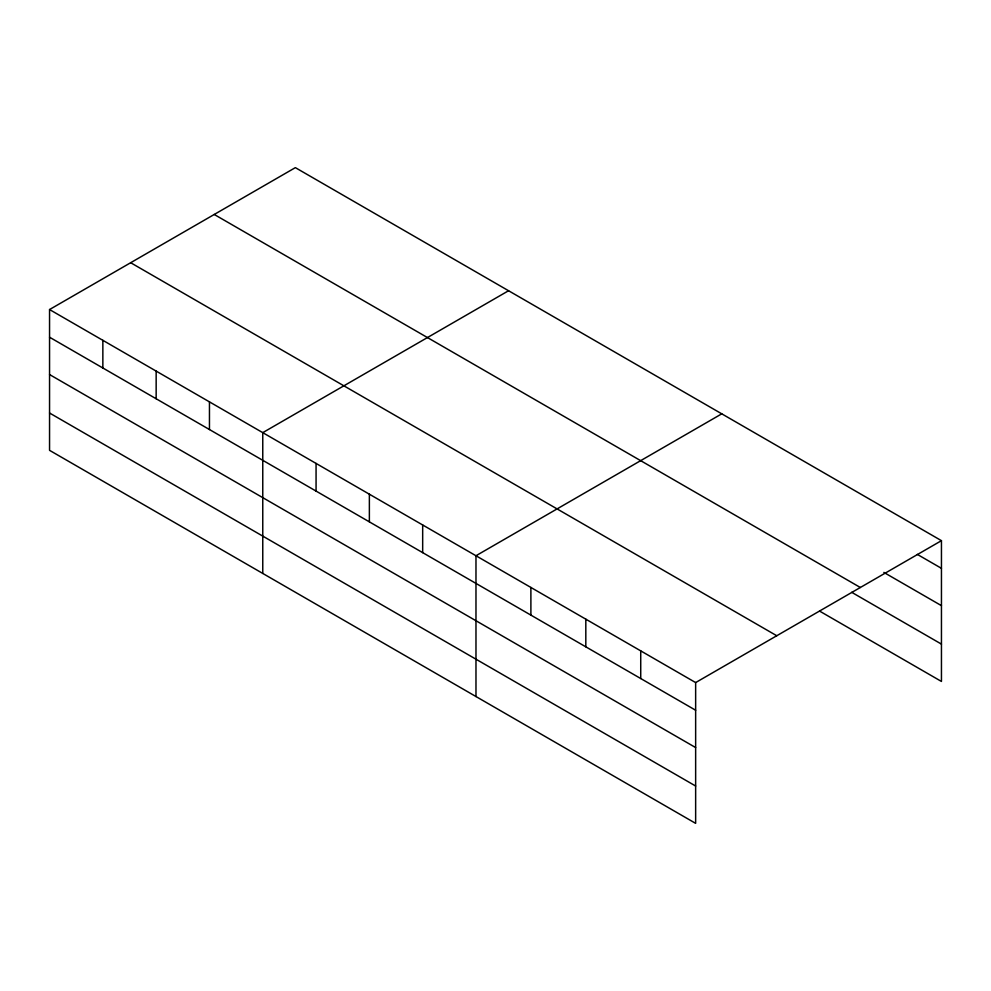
<?xml version="1.0" encoding="UTF-8"?>
<svg xmlns="http://www.w3.org/2000/svg" width="991" height="991" viewBox="0 0 991 991"><rect width="100%" height="100%" fill="white"/><g stroke="black" fill="none" stroke-linecap="round" stroke-linejoin="round"><path stroke-width="1.49" d="M695.645 747.561L695.645 682.576L49.55 309.551L49.55 450.335L695.645 823.36L695.645 747.561L49.55 374.548M819.557 611.075L941.45 681.449L941.45 540.665L295.355 167.64L49.55 309.551M508.569 290.735L262.764 432.646L262.764 573.442M721.77 413.829L475.977 555.74L475.977 696.537M695.645 682.576L941.45 540.665M917.344 554.403L941.45 568.326M883.848 572.402L941.45 605.65M214.242 214.465L860.337 587.49M851.703 592.308L941.45 644.113M130.663 262.714L776.758 635.739M49.55 337.213L695.645 710.237M49.55 413.012L695.645 786.024M640.731 650.864L640.731 678.525M585.817 619.152L585.817 646.813M530.891 587.452L530.891 615.114M422.674 524.97L422.674 552.631M369.37 494.199L369.37 521.861M316.067 463.416L316.067 491.078M209.46 401.875L209.46 429.537M156.157 371.092L156.157 398.754M102.853 340.322L102.853 367.983"/></g></svg>
